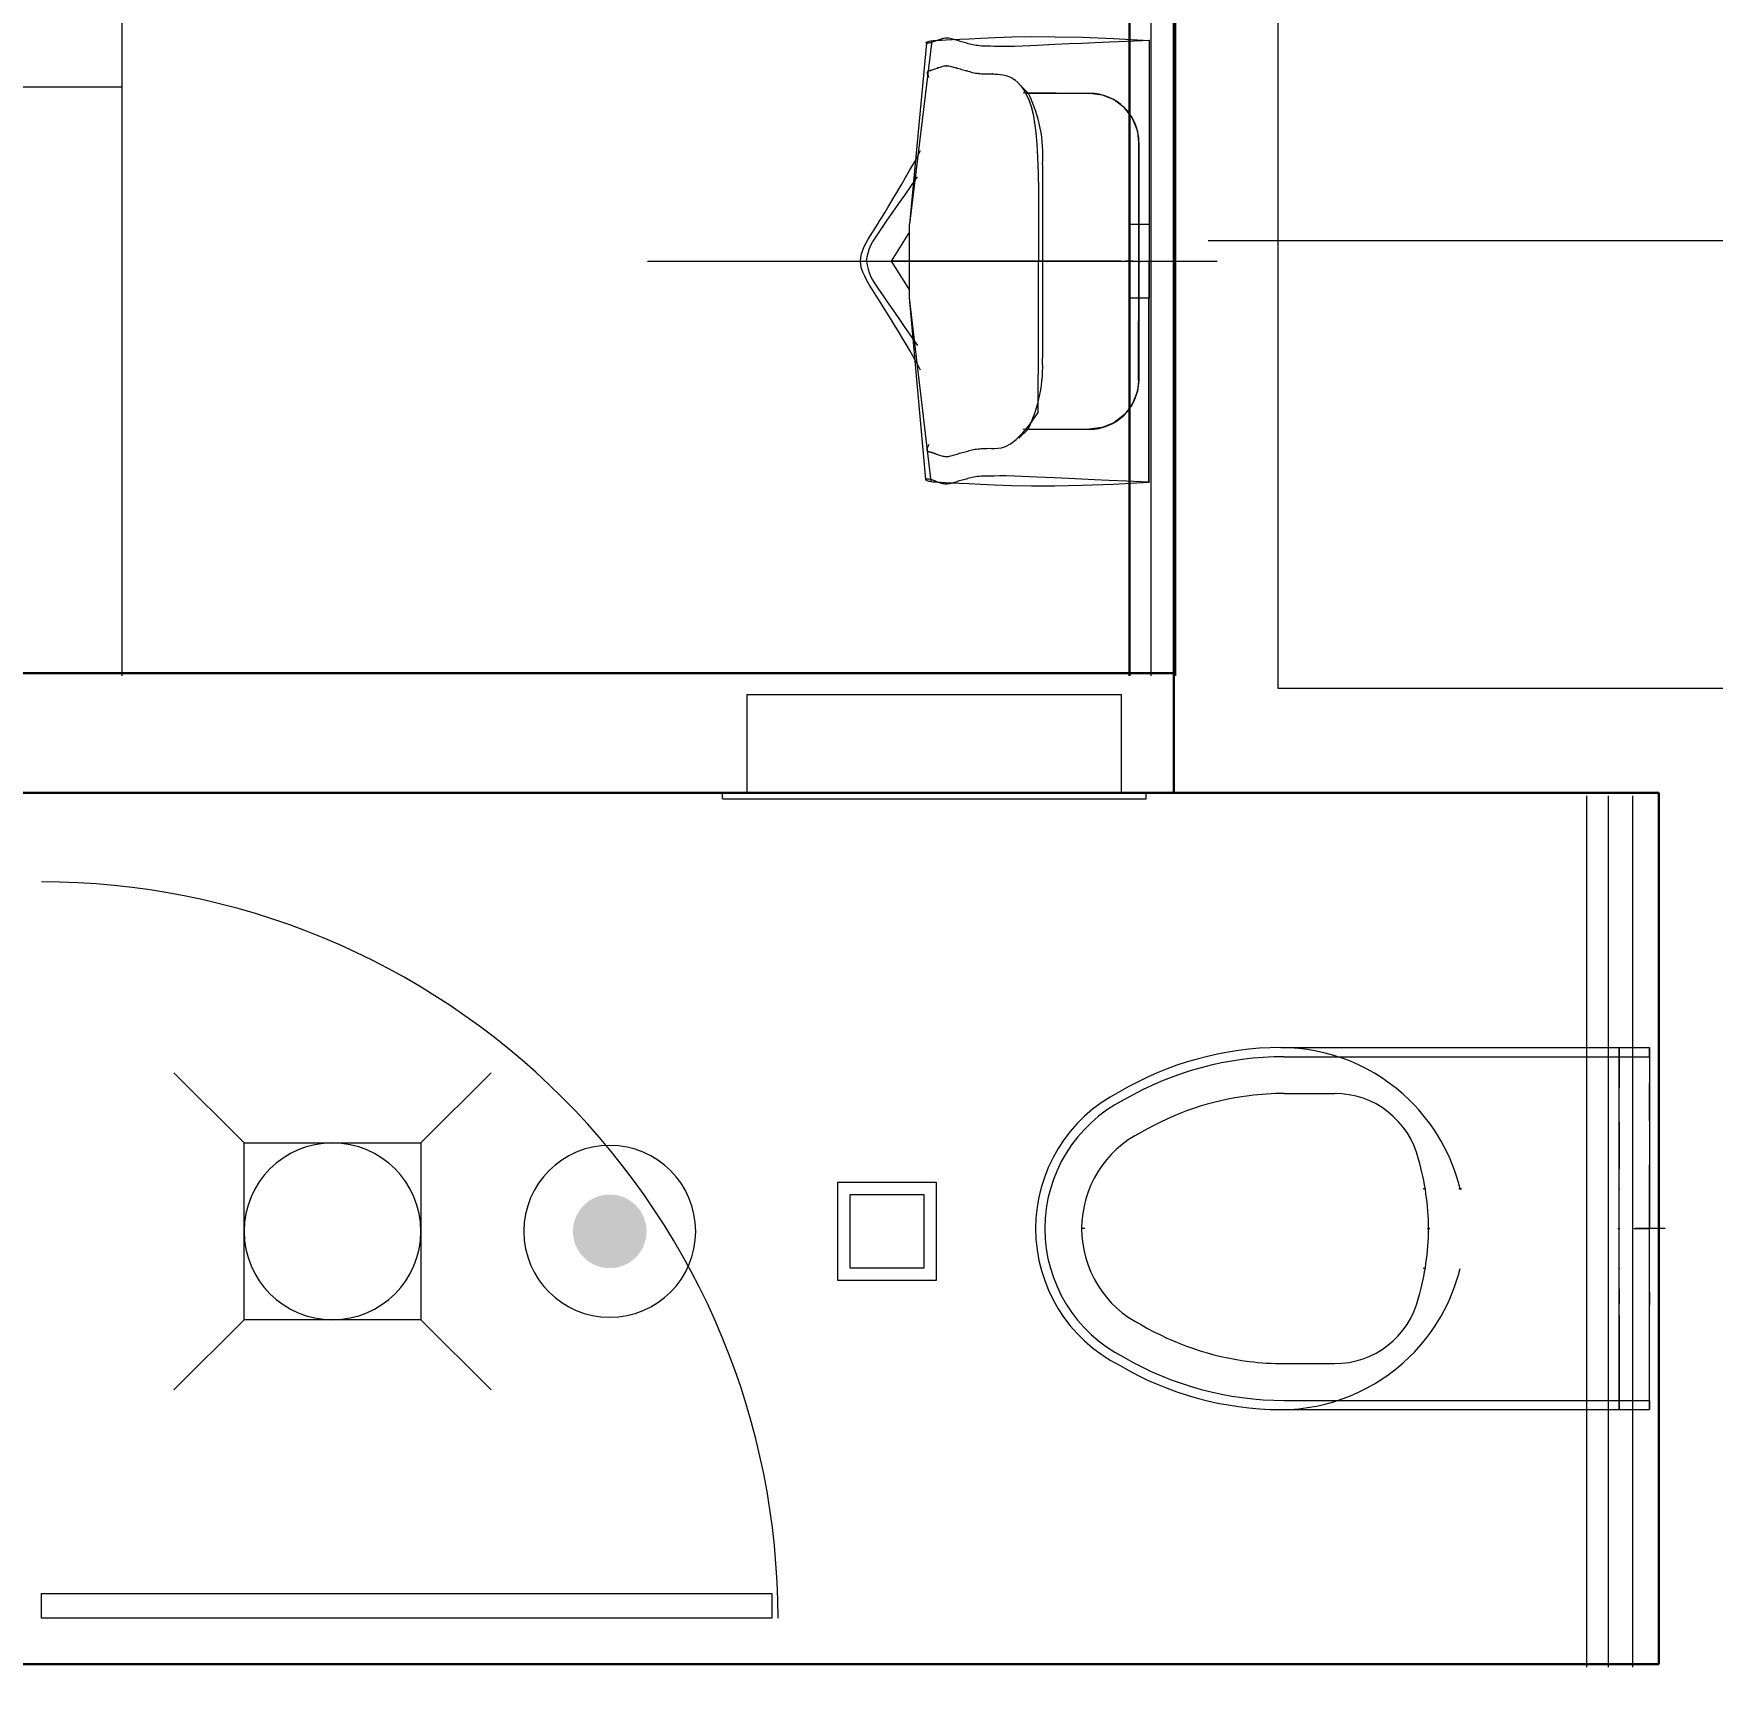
# Model space of a CAD drawing. Header units: inches. Extents: x -40190 to 0, y -3216 to 2257.
# Drawn here: x -21880.6 to -21812.3, y 792.6 to 859.5 of the extents above; entities that cross this region are included whole.
import ezdxf
from ezdxf import colors
from ezdxf.entities.mleader import LeaderData, LeaderLine
from ezdxf.enums import TextEntityAlignment as Align
from ezdxf.math import Vec2, Vec3

# ---------------------------------------------------------------- set-up
doc = ezdxf.new("R2010")
doc.units = ezdxf.units.IN
doc.header["$LTSCALE"] = 0.5
doc.header["$MEASUREMENT"] = 0
doc.linetypes.add('A613$0$DGN Style 2', pattern=[176.257189, 105.754313, -70.502876])
for name, color, linetype in [('A113$0$A-DOOR', 8, 'Continuous'), ('A113$0$A-FLOR-PFIX', 8, 'Continuous'), ('A113$0$A-FLOR-SPCL', 8, 'Continuous'), ('A113$0$A-WALL-FULL-INTR', 8, 'Continuous'), ('A113$0$Level 25', 8, 'Continuous'), ('A613$0$A-CLNG-AVDC', 8, 'Continuous'), ('A613$0$A-CLNG-LITE', 3, 'Continuous'), ('A613$0$A-CLNG-MECH-RTRN', 8, 'Continuous'), ('A613$0$A-CLNG-PATT', 8, 'Continuous'), ('A613$0$A-CLNG-SPNK', 8, 'Continuous'), ('E-Anno-Keyn', 72, 'Continuous'), ('E-Anno-Note', 6, 'Continuous'), ('M-HVAC-text', 6, 'Continuous'), ('XREF', 7, 'Continuous')]:
    doc.layers.add(name, color=color, linetype=linetype)
doc.styles.add('MAMEP ANNO', font='arial.ttf', dxfattribs={"height": 0.101562})
doc.styles.get("Standard").update_dxf_attribs({"font": 'simplex.shx'})

# ---------------------------------------------------------------- blocks, each defined once
blk = doc.blocks.new('MLD-KeyNote')
at = {"color": 0, "linetype": 'Continuous', "transparency": 16777216}
blk.add_lwpolyline([(-0.09375, -0.09375), (0.09375, -0.09375), (0.09375, 0.09375), (-0.09375, 0.09375)], close=True, dxfattribs=at)
at = {"color": 0, "linetype": 'ByBlock', "transparency": 16777216, "style": 'MAMEP ANNO'}
blk.add_attdef('ID', text='', height=0.10156, dxfattribs=at).set_placement((0, 0), align=Align.MIDDLE_CENTER)
blk = doc.blocks.new('A113$0$AFWALL_6')
at = {"layer": 'A113$0$A-FLOR-PFIX', "linetype": 'Continuous', "lineweight": 13}
for p, q in [((-15.021, 7.375), (-1.231, 7.375)), ((-14.877, 7), (0, 7)), ((-1.231, 3.524), (-1.231, 7.375)), ((-1.231, 7.375), (-1.231, 5.731)), ((-1.231, 7.375), (0, 7.375)), ((0, 7), (0, 7.375)), ((0, 7.375), (0, 5.916)), ((0, 7), (0, 0)), ((-14.876, 5.5), (-12.83, 5.5)), ((-1.231, 5.478), (-1.231, 5.731)), ((-1.231, 4.995), (-1.231, 5.478)), ((0, 5.636), (0, 5.916)), ((0, 5.103), (0, 5.636)), ((-1.231, 4.353), (-1.231, 4.995)), ((0, 4.396), (0, 5.103)), ((-1.231, 4.353), (-1.231, 3.065)), ((0, 4.396), (0, 3.107)), ((-1.231, 3.279), (-1.231, 3.524)), ((-1.231, 2.597), (-1.231, 3.279)), ((-1.231, 3.065), (-1.231, 2.838)), ((-1.231, 2.838), (-1.231, 2.631)), ((0, 3.107), (0, 2.916)), ((0, 2.916), (0, 2.742)), ((0, 2.742), (0, 2.592)), ((-1.231, 2.631), (-1.231, 2.453)), ((-1.231, 1.625), (-1.231, 2.597)), ((-1.231, 1.748), (-1.231, 2.453)), ((0, 1.847), (0, 2.592)), ((-9.135, 1.625), (-9.212, 1.625)), ((-7.762, 1.625), (-7.665, 1.625)), ((-7.655, 1.625), (-7.714, 1.625)), ((-7.665, 1.625), (-7.655, 1.625)), ((-1.231, 0.909), (-1.231, 1.748)), ((-1.231, 1.592), (-1.231, 1.625)), ((-1.231, 1.498), (-1.231, 1.592)), ((-1.231, 1.355), (-1.231, 1.498)), ((0, 0.961), (0, 1.847)), ((-1.231, 0.923), (-1.231, 1.355)), ((-1.231, 0.468), (-1.231, 0.923)), ((-1.231, 0), (-1.231, 0.909)), ((0, 0), (0, 0.961)), ((-23.122, 0), (-23.131, 0)), ((-23.052, 0), (-23.094, 0)), ((-22.994, 0), (-23.052, 0)), ((-9.048, 0), (-8.952, 0)), ((-8.942, 0), (-9, 0)), ((-8.952, 0), (-8.942, 0)), ((-1.291, 0), (-1.231, 0)), ((-1.231, 0), (-1.231, 0.468)), ((-1.231, -0.468), (-1.231, 0)), ((-1.231, -0.909), (-1.231, 0)), ((-0.641, 0), (0, 0)), ((0.643, 0), (-0.574, 0)), ((0, -0.961), (0, 0)), ((0, -7), (0, 0)), ((-23.094, 0), (-23.122, 0)), ((-1.231, -0.923), (-1.231, -0.468)), ((-1.231, -1.748), (-1.231, -0.909)), ((-1.231, -1.355), (-1.231, -0.923)), ((-1.231, -1.498), (-1.231, -1.355)), ((0, -1.847), (0, -0.961)), ((-9.135, -1.625), (-9.212, -1.625)), ((-1.231, -1.592), (-1.231, -1.498)), ((-1.231, -1.625), (-1.231, -1.592)), ((-1.231, -2.597), (-1.231, -1.625)), ((-1.231, -2.453), (-1.231, -1.748)), ((0, -2.592), (0, -1.847)), ((-1.231, -2.453), (-1.231, -2.631)), ((-1.231, -3.279), (-1.231, -2.597)), ((-1.231, -2.631), (-1.231, -2.838)), ((0, -2.592), (0, -2.742)), ((-1.231, -2.838), (-1.231, -3.065)), ((-1.231, -4.354), (-1.231, -3.065)), ((-1.231, -3.524), (-1.231, -3.279)), ((0, -2.742), (0, -2.916)), ((0, -2.916), (0, -3.107)), ((0, -4.397), (0, -3.107)), ((-1.231, -3.524), (-1.231, -7.375)), ((-1.231, -4.995), (-1.231, -4.354)), ((0, -5.103), (0, -4.397)), ((-1.231, -5.478), (-1.231, -4.995)), ((0, -5.636), (0, -5.103)), ((-14.876, -5.5), (-12.83, -5.5)), ((-1.231, -5.731), (-1.231, -5.478)), ((-1.231, -7.375), (-1.231, -5.731)), ((0, -5.916), (0, -5.636)), ((0, -7.375), (0, -5.916)), ((-15.021, -7.375), (-1.231, -7.375)), ((-14.877, -7), (0, -7)), ((-1.231, -7.375), (0, -7.375)), ((0, -7), (0, -7.375))]:
    blk.add_line(p, q, dxfattribs=at)
for centre, radius, start, end in [((-14.949, -5.731), 13.108, 90.31471, 120.42862), ((-14.877, -5.999), 13.001, 89.99989, 120.15939), ((-14.877, -5.999), 13.001, 90, 120.1595), ((-15.039, -0.163), 7.54, 45.5539, 89.85726), ((-18.752, 0.001), 6.25, 116.98019, 180), ((-14.877, -5.999), 11.501, 90, 97.14547), ((-12.81, 2.002), 3.5, 13.56577, 90.35592), ((-18.752, 0.001), 5.875, 116.88099, 180), ((-14.877, -5.999), 11.501, 97.14547, 120.38259), ((-15.039, -0.163), 7.54, 13.72584, 45.5539), ((-18.752, 0.001), 4.375, 116.34294, 180), ((-19.002, 0.001), 10.001, 0, 16.38537), ((-18.752, 0.001), 6.25, 180, 243.01981), ((-18.752, 0.001), 5.875, 180, 243.11901), ((-18.752, 0.001), 4.375, 180, 243.65706), ((-19.002, 0.001), 10.001, 343.61463, 0), ((-15.039, 0.166), 7.54, 314.4461, 346.27416), ((-12.81, -1.999), 3.5, 269.64408, 346.43423), ((-14.877, 6.002), 11.501, 239.6174, 262.85453), ((-14.877, 6.002), 13.001, 239.8405, 270), ((-14.877, 6.002), 13.001, 239.84061, 270.00011), ((-14.877, 6.002), 11.501, 262.85453, 270), ((-15.039, 0.166), 7.54, 270.14274, 314.4461), ((-14.949, 5.734), 13.108, 239.57138, 269.68529)]:
    blk.add_arc(centre, radius, start, end, dxfattribs=at)
for p in [(-1.231, 1.625), (-1.231, 0), (0, 0), (-1.231, -1.625)]:
    blk.add_point(p, dxfattribs=at)
blk = doc.blocks.new('A113$0$WASHBR_2')
at = {"layer": 'A113$0$A-FLOR-PFIX', "linetype": 'Continuous', "lineweight": 13}
for p, q in [((-8.845, 9.037), (-9.747, 1.558)), ((-9.062, 8.942), (-9.747, 1.558)), ((-9.079, 8.953), (-9.076, 8.963)), ((-9.073, 8.946), (-9.079, 8.953)), ((-9.076, 8.963), (-9.064, 8.974)), ((-9.062, 8.942), (-9.073, 8.946)), ((-9.064, 8.974), (-9.047, 8.983)), ((-9.044, 8.939), (-9.062, 8.942)), ((-9.047, 8.983), (-9.021, 8.995)), ((-9.021, 8.937), (-9.044, 8.939)), ((-9.021, 8.995), (-8.987, 9.007)), ((-8.994, 8.939), (-9.021, 8.937)), ((-8.962, 8.942), (-8.994, 8.939)), ((-8.987, 9.007), (-8.948, 9.018)), ((-8.929, 8.945), (-8.962, 8.942)), ((-8.948, 9.018), (-8.899, 9.028)), ((-8.894, 8.954), (-8.929, 8.945)), ((-8.899, 9.028), (-8.845, 9.037)), ((-8.859, 8.962), (-8.894, 8.954)), ((-8.822, 8.972), (-8.859, 8.962)), ((-8.845, 9.037), (-8.782, 9.043)), ((-8.786, 8.984), (-8.822, 8.972)), ((-8.748, 8.998), (-8.786, 8.984)), ((-8.782, 9.043), (-8.702, 9.049)), ((-8.709, 9.011), (-8.748, 8.998)), ((-8.671, 9.025), (-8.709, 9.011)), ((-8.702, 9.049), (-8.594, 9.055)), ((-8.63, 9.041), (-8.671, 9.025)), ((-8.591, 9.057), (-8.63, 9.041)), ((-8.594, 9.055), (-8.452, 9.063)), ((-8.548, 9.073), (-8.591, 9.057)), ((-8.508, 9.088), (-8.548, 9.073)), ((-8.465, 9.102), (-8.508, 9.088)), ((-8.421, 9.115), (-8.465, 9.102)), ((-8.452, 9.063), (-8.262, 9.071)), ((-8.377, 9.125), (-8.421, 9.115)), ((-8.334, 9.132), (-8.377, 9.125)), ((-8.288, 9.139), (-8.334, 9.132)), ((-8.241, 9.14), (-8.288, 9.139)), ((-8.262, 9.071), (-8.017, 9.082)), ((-8.194, 9.138), (-8.241, 9.14)), ((-8.148, 9.134), (-8.194, 9.138)), ((-8.1, 9.125), (-8.148, 9.134)), ((-8.051, 9.114), (-8.1, 9.125)), ((-8.003, 9.1), (-8.051, 9.114)), ((-8.017, 9.082), (-7.705, 9.098)), ((-7.952, 9.087), (-8.003, 9.1)), ((-7.901, 9.072), (-7.952, 9.087)), ((-7.849, 9.056), (-7.901, 9.072)), ((-7.797, 9.04), (-7.849, 9.056)), ((-7.746, 9.026), (-7.797, 9.04)), ((-7.691, 9.01), (-7.746, 9.026)), ((-7.705, 9.098), (-7.318, 9.118)), ((-7.638, 8.994), (-7.691, 9.01)), ((-7.582, 8.978), (-7.638, 8.994)), ((-7.527, 8.962), (-7.582, 8.978)), ((-7.471, 8.946), (-7.527, 8.962)), ((-7.414, 8.931), (-7.471, 8.946)), ((-7.357, 8.915), (-7.414, 8.931)), ((-7.298, 8.9), (-7.357, 8.915)), ((-7.318, 9.118), (-6.843, 9.144)), ((-7.238, 8.884), (-7.298, 8.9)), ((-6.843, 9.144), (-6.269, 9.169)), ((-6.269, 9.169), (-5.582, 9.19)), ((-5.582, 9.19), (-4.769, 9.201)), ((-4.769, 9.201), (-3.816, 9.198)), ((-3.248, 8.902), (-3.837, 8.876)), ((-3.816, 9.198), (-2.711, 9.176)), ((-2.724, 8.926), (-3.248, 8.902)), ((-2.201, 8.949), (-2.724, 8.926)), ((-2.711, 9.176), (-1.438, 9.126)), ((-1.612, 8.975), (-2.201, 8.949)), ((-0.895, 9.007), (-1.612, 8.975)), ((-1.438, 9.126), (0.014, 9.048)), ((0.014, 9.048), (-0.895, 9.007)), ((0.014, 9.048), (-0.006, -8.953)), ((0.014, 9.048), (0.008, 3.798)), ((-7.175, 8.871), (-7.238, 8.884)), ((-7.11, 8.858), (-7.175, 8.871)), ((-7.042, 8.844), (-7.11, 8.858)), ((-6.971, 8.836), (-7.042, 8.844)), ((-6.895, 8.826), (-6.971, 8.836)), ((-6.813, 8.818), (-6.895, 8.826)), ((-6.722, 8.813), (-6.813, 8.818)), ((-6.606, 8.81), (-6.722, 8.813)), ((-6.467, 8.808), (-6.606, 8.81)), ((-6.288, 8.806), (-6.467, 8.808)), ((-6.066, 8.805), (-6.288, 8.806)), ((-5.793, 8.804), (-6.066, 8.805)), ((-5.46, 8.805), (-5.793, 8.804)), ((-4.552, 8.844), (-5.46, 8.805)), ((-3.837, 8.876), (-4.552, 8.844)), ((-9.023, 7.76), (-9.01, 7.785)), ((-9.023, 7.723), (-9.023, 7.76)), ((-9.013, 7.675), (-9.023, 7.723)), ((-8.988, 7.607), (-9.013, 7.675)), ((-9.01, 7.785), (-8.99, 7.803)), ((-8.99, 7.803), (-8.962, 7.813)), ((-8.946, 7.524), (-8.988, 7.607)), ((-8.962, 7.813), (-8.93, 7.821)), ((-8.93, 7.821), (-8.896, 7.828)), ((-8.896, 7.828), (-8.86, 7.837)), ((-8.86, 7.837), (-8.824, 7.847)), ((-8.824, 7.847), (-8.787, 7.859)), ((-8.787, 7.859), (-8.75, 7.872)), ((-8.75, 7.872), (-8.711, 7.886)), ((-8.711, 7.886), (-8.672, 7.901)), ((-8.672, 7.901), (-8.631, 7.916)), ((-8.631, 7.916), (-8.592, 7.932)), ((-8.592, 7.932), (-8.55, 7.948)), ((-8.55, 7.948), (-8.508, 7.963)), ((-8.508, 7.963), (-8.466, 7.977)), ((-8.466, 7.977), (-8.423, 7.99)), ((-8.423, 7.99), (-8.379, 8)), ((-8.379, 8), (-8.334, 8.008)), ((-8.334, 8.008), (-8.289, 8.014)), ((-8.289, 8.014), (-8.243, 8.015)), ((-8.243, 8.015), (-8.196, 8.013)), ((-8.196, 8.013), (-8.149, 8.008)), ((-8.149, 8.008), (-8.101, 7.999)), ((-8.101, 7.999), (-8.052, 7.989)), ((-8.052, 7.989), (-8.003, 7.976)), ((-8.003, 7.976), (-7.953, 7.963)), ((-7.953, 7.963), (-7.902, 7.947)), ((-7.902, 7.947), (-7.851, 7.932)), ((-7.851, 7.932), (-7.798, 7.915)), ((-7.798, 7.915), (-7.747, 7.9)), ((-7.747, 7.9), (-7.692, 7.885)), ((-7.692, 7.885), (-7.638, 7.869)), ((-7.638, 7.869), (-7.585, 7.852)), ((-7.585, 7.852), (-7.529, 7.837)), ((-7.529, 7.837), (-7.472, 7.821)), ((-7.472, 7.821), (-7.416, 7.807)), ((-7.416, 7.807), (-7.358, 7.791)), ((-7.358, 7.791), (-7.3, 7.776)), ((-7.3, 7.776), (-7.241, 7.76)), ((-7.241, 7.76), (-7.182, 7.745)), ((-7.182, 7.745), (-7.122, 7.733)), ((-7.122, 7.733), (-7.061, 7.72)), ((-7.061, 7.72), (-7, 7.709)), ((-7, 7.709), (-6.938, 7.701)), ((-6.938, 7.701), (-6.876, 7.694)), ((-6.876, 7.694), (-6.813, 7.689)), ((-6.813, 7.689), (-6.748, 7.686)), ((-6.748, 7.686), (-6.68, 7.682)), ((-6.68, 7.682), (-6.607, 7.681)), ((-6.607, 7.681), (-6.531, 7.68)), ((-6.531, 7.68), (-6.447, 7.68)), ((-6.447, 7.68), (-6.358, 7.68)), ((-6.358, 7.68), (-6.262, 7.678)), ((-6.262, 7.678), (-6.16, 7.676)), ((-6.16, 7.676), (-6.052, 7.666)), ((-6.052, 7.666), (-5.939, 7.649)), ((-5.939, 7.649), (-5.823, 7.619)), ((-5.823, 7.619), (-5.704, 7.577)), ((-5.704, 7.577), (-5.584, 7.517)), ((-5.584, 7.517), (-5.462, 7.436)), ((-5.462, 7.436), (-5.341, 7.332)), ((-5.341, 7.332), (-5.221, 7.203)), ((-5.282, 7.268), (-4.906, 6.892)), ((-5.221, 7.203), (-5.107, 7.044)), ((-2.419, 6.89), (-5.116, 6.91)), ((-5.107, 7.044), (-4.997, 6.854)), ((-4.997, 6.854), (-4.895, 6.625)), ((-4.987, 6.893), (-2.422, 6.89)), ((-1.891, 6.821), (-2.419, 6.89)), ((-4.895, 6.625), (-4.803, 6.357)), ((-4.803, 6.357), (-4.721, 6.048)), ((-1.416, 6.628), (-1.891, 6.821)), ((-0.996, 6.308), (-1.416, 6.628)), ((-0.997, 6.308), (-0.996, 6.308)), ((-0.683, 5.905), (-0.996, 6.308)), ((-4.721, 6.048), (-4.654, 5.691)), ((-4.654, 5.691), (-4.6, 5.284)), ((-0.457, 5.341), (-0.683, 5.905)), ((-4.6, 5.284), (-4.561, 4.817)), ((-4.561, 4.817), (-4.532, 4.274)), ((-0.405, 4.888), (-0.457, 5.341)), ((-0.409, 4.888), (-0.414, 0.049)), ((-0.41, 0.048), (-0.405, 4.888)), ((-9.593, 4.024), (-9.441, 4.296)), ((-9.441, 4.296), (-9.298, 4.557)), ((-4.532, 4.274), (-4.515, 3.648)), ((-10.07, 3.188), (-9.911, 3.464)), ((-9.911, 3.464), (-9.75, 3.744)), ((-9.75, 3.744), (-9.593, 4.024)), ((-9.673, 3.133), (-9.419, 3.495)), ((-4.515, 3.648), (-4.502, 2.924)), ((-4.33, 3.989), (-4.339, -3.883)), ((0.008, 3.745), (0.007, 3.698)), ((0.007, 3.698), (0.007, 3.608)), ((0.007, 3.608), (0.007, 3.535)), ((0.007, 3.535), (0.007, 3.424)), ((0.007, 3.424), (0.007, 3.295)), ((0.008, 3.798), (0.008, 3.785)), ((0.008, 3.785), (0.008, 3.745)), ((-10.371, 2.677), (-10.224, 2.924)), ((-10.224, 2.924), (-10.07, 3.188)), ((-10.186, 2.398), (-9.932, 2.763)), ((-9.932, 2.763), (-9.673, 3.133)), ((-4.502, 2.924), (-4.499, 2.092)), ((0.007, 3.16), (0.006, 2.981)), ((0.006, 2.981), (0.007, 2.784)), ((0.007, 3.295), (0.007, 3.16)), ((0.007, 2.784), (0.007, 2.566)), ((-10.748, 2.05), (-10.631, 2.241)), ((-10.631, 2.241), (-10.506, 2.449)), ((-10.506, 2.449), (-10.371, 2.677)), ((-10.43, 2.049), (-10.186, 2.398)), ((-4.499, 2.092), (-4.498, 1.138)), ((0.007, 2.566), (0.006, 2.287)), ((0.006, 2.287), (0.006, 2.098)), ((0.006, 2.098), (0.006, 1.792)), ((-11.247, 1.249), (-11.154, 1.398)), ((-11.154, 1.398), (-11.058, 1.55)), ((-11.058, 1.55), (-10.959, 1.707)), ((-11.015, 1.2), (-10.851, 1.439)), ((-10.959, 1.707), (-10.856, 1.874)), ((-10.856, 1.874), (-10.748, 2.05)), ((-10.851, 1.439), (-10.655, 1.725)), ((-10.655, 1.725), (-10.43, 2.049)), ((-9.749, -1.442), (-9.747, 1.558)), ((0.005, 1.547), (-0.745, 1.55)), ((0.005, 1.547), (0.003, -1.452)), ((0.006, 1.792), (0.005, 1.549)), ((0.005, 1.549), (0.005, 1.547)), ((-11.591, 0.655), (-11.516, 0.804)), ((-11.516, 0.804), (-11.43, 0.952)), ((-11.43, 0.952), (-11.341, 1.1)), ((-11.341, 1.1), (-11.247, 1.249)), ((-11.335, 0.674), (-11.253, 0.826)), ((-11.253, 0.826), (-11.148, 0.999)), ((-11.148, 0.999), (-11.015, 1.2)), ((-9.747, 1.248), (-10.499, 0.06)), ((-4.498, 1.138), (-4.498, 0.054)), ((-11.748, 0.06), (-11.736, 0.21)), ((-11.748, 0.06), (-11.499, 0.061)), ((-11.738, -0.088), (-11.748, 0.06)), ((-11.736, 0.21), (-11.704, 0.357)), ((-11.704, 0.357), (-11.655, 0.506)), ((-11.655, 0.506), (-11.591, 0.655)), ((-11.499, 0.061), (-11.474, 0.233)), ((-11.499, 0.061), (-11.474, -0.114)), ((-11.499, 0.061), (-11.065, 0.06)), ((-11.474, 0.233), (-11.441, 0.387)), ((-11.441, 0.387), (-11.396, 0.53)), ((-11.396, 0.53), (-11.335, 0.674)), ((-11.065, 0.06), (-10.47, 0.059)), ((-10.301, 0.06), (-10.499, 0.06)), ((-10.499, 0.06), (-9.749, -1.131)), ((-10.47, 0.059), (-9.749, 0.059)), ((-10.223, 0.058), (-10.301, 0.06)), ((-10.142, 0.059), (-10.223, 0.058)), ((-10.058, 0.058), (-10.142, 0.059)), ((-9.971, 0.059), (-10.058, 0.058)), ((-9.88, 0.058), (-9.971, 0.059)), ((-9.784, 0.058), (-9.88, 0.058)), ((-9.685, 0.059), (-9.784, 0.058)), ((-9.582, 0.058), (-9.685, 0.059)), ((-9.472, 0.058), (-9.582, 0.058)), ((-9.355, 0.058), (-9.472, 0.058)), ((-9.221, 0.058), (-9.355, 0.058)), ((-9.071, 0.058), (-9.221, 0.058)), ((-8.901, 0.057), (-9.071, 0.058)), ((-8.702, 0.058), (-8.901, 0.057)), ((-8.473, 0.057), (-8.702, 0.058)), ((-8.21, 0.057), (-8.473, 0.057)), ((-7.907, 0.057), (-8.21, 0.057)), ((-7.574, 0.057), (-7.907, 0.057)), ((-7.212, 0.056), (-7.574, 0.057)), ((-6.826, 0.056), (-7.212, 0.056)), ((-6.428, 0.055), (-6.826, 0.056)), ((-6.017, 0.054), (-6.428, 0.055)), ((-5.605, 0.054), (-6.017, 0.054)), ((-5.193, 0.054), (-5.605, 0.054)), ((-4.788, 0.054), (-5.193, 0.054)), ((-4.396, 0.053), (-4.788, 0.054)), ((-4.5, -3.03), (-4.498, 0.054)), ((-4.016, 0.052), (-4.396, 0.053)), ((-4.336, 0.053), (-3.348, 0.051)), ((-3.654, 0.052), (-4.016, 0.052)), ((-3.312, 0.052), (-3.654, 0.052)), ((-3.348, 0.051), (-2.585, 0.05)), ((-2.995, 0.051), (-3.312, 0.052)), ((-2.704, 0.051), (-2.995, 0.051)), ((-2.445, 0.051), (-2.704, 0.051)), ((-2.585, 0.05), (-2.015, 0.051)), ((-2.217, 0.05), (-2.445, 0.051)), ((-2.018, 0.05), (-2.217, 0.05)), ((-1.845, 0.051), (-2.018, 0.05)), ((-2.015, 0.051), (-1.605, 0.05)), ((-1.696, 0.05), (-1.845, 0.051)), ((-1.564, 0.05), (-1.696, 0.05)), ((-1.605, 0.05), (-1.321, 0.05)), ((-1.445, 0.05), (-1.564, 0.05)), ((-1.339, 0.05), (-1.445, 0.05)), ((-1.238, 0.05), (-1.339, 0.05)), ((-1.321, 0.05), (-1.138, 0.05)), ((-1.141, 0.049), (-1.238, 0.05)), ((-1.045, 0.048), (-1.141, 0.049)), ((-1.138, 0.05), (-1.018, 0.049)), ((-0.95, 0.05), (-1.045, 0.048)), ((-1.018, 0.049), (-0.934, 0.05)), ((-0.852, 0.049), (-0.95, 0.05)), ((-0.934, 0.05), (-0.857, 0.049)), ((-0.857, 0.049), (-0.782, 0.049)), ((-0.752, 0.049), (-0.852, 0.049)), ((-0.782, 0.049), (-0.71, 0.049)), ((-0.645, 0.049), (-0.752, 0.049)), ((-0.71, 0.049), (-0.641, 0.049)), ((-0.534, 0.048), (-0.645, 0.049)), ((-0.641, 0.049), (-0.577, 0.048)), ((-0.577, 0.048), (-0.516, 0.05)), ((-0.414, 0.049), (-0.534, 0.048)), ((-0.516, 0.05), (-0.46, 0.049)), ((-0.46, 0.049), (-0.41, 0.048)), ((-0.419, -4.791), (-0.414, 0.049)), ((-0.41, 0.048), (-0.415, -4.79)), ((-0.362, 0.048), (-0.414, 0.049)), ((-0.41, 0.048), (-0.391, 0.049)), ((-0.391, 0.049), (-0.374, 0.048)), ((-0.374, 0.048), (-0.347, 0.048)), ((-0.344, 0.049), (-0.362, 0.048)), ((-0.347, 0.048), (-0.341, 0.048)), ((-0.341, 0.048), (-0.344, 0.049)), ((-11.704, -0.24), (-11.738, -0.088)), ((-11.649, -0.397), (-11.704, -0.24)), ((-11.576, -0.56), (-11.649, -0.397)), ((-11.487, -0.732), (-11.576, -0.56)), ((-11.474, -0.114), (-11.441, -0.267)), ((-11.441, -0.267), (-11.396, -0.412)), ((-11.396, -0.412), (-11.335, -0.555)), ((-11.335, -0.555), (-11.255, -0.706)), ((-11.379, -0.916), (-11.487, -0.732)), ((-11.259, -1.114), (-11.379, -0.916)), ((-11.125, -1.328), (-11.259, -1.114)), ((-11.255, -0.706), (-11.149, -0.879)), ((-11.149, -0.879), (-11.018, -1.081)), ((-10.978, -1.56), (-11.125, -1.328)), ((-11.018, -1.081), (-10.854, -1.32)), ((-10.854, -1.32), (-10.659, -1.606)), ((-10.825, -1.806), (-10.978, -1.56)), ((-10.663, -2.062), (-10.825, -1.806)), ((-10.659, -1.606), (-10.435, -1.931)), ((-10.435, -1.931), (-10.192, -2.281)), ((-9.091, -8.832), (-9.749, -1.442)), ((-8.863, -8.922), (-9.749, -1.442)), ((0.003, -1.452), (-0.748, -1.451)), ((0.001, -1.696), (0.002, -1.452)), ((0.002, -2.002), (0.001, -1.696)), ((0.001, -2.19), (0.002, -2.002)), ((0.002, -1.452), (0.003, -1.452)), ((-10.5, -2.325), (-10.663, -2.062)), ((-10.338, -2.589), (-10.5, -2.325)), ((-10.177, -2.85), (-10.338, -2.589)), ((-10.192, -2.281), (-9.937, -2.646)), ((-9.937, -2.646), (-9.68, -3.016)), ((0, -2.885), (0.001, -2.688)), ((0.001, -2.469), (0.001, -2.19)), ((0.001, -2.688), (0.001, -2.469)), ((-10.023, -3.107), (-10.177, -2.85)), ((-9.877, -3.351), (-10.023, -3.107)), ((-9.742, -3.582), (-9.877, -3.351)), ((-9.68, -3.016), (-9.426, -3.378)), ((-4.505, -6.114), (-4.5, -3.03)), ((0.001, -3.062), (0, -2.885)), ((0, -3.198), (0.001, -3.062)), ((0, -3.327), (0, -3.198)), ((0, -3.439), (0, -3.327)), ((-9.619, -3.8), (-9.742, -3.582)), ((-9.505, -4.004), (-9.619, -3.8)), ((-9.4, -4.199), (-9.505, -4.004)), ((-0.006, -8.953), (0, -3.702)), ((0, -3.511), (0, -3.439)), ((0, -3.602), (0, -3.511)), ((0, -3.649), (0, -3.602)), ((0.001, -3.688), (0, -3.649)), ((0, -3.702), (0.001, -3.688)), ((-9.301, -4.381), (-9.4, -4.199)), ((-0.469, -5.243), (-0.695, -5.807)), ((-0.415, -4.79), (-0.469, -5.243)), ((-4.847, -6.595), (-4.505, -6.114)), ((-0.695, -5.807), (-1.008, -6.21)), ((-5.297, -7.161), (-4.921, -6.786)), ((-5.149, -6.956), (-4.847, -6.595)), ((-2.433, -6.787), (-5.129, -6.804)), ((-5.001, -6.785), (-2.437, -6.789)), ((-1.904, -6.721), (-2.433, -6.787)), ((-1.429, -6.527), (-1.904, -6.721)), ((-1.008, -6.21), (-1.429, -6.527)), ((-1.011, -6.21), (-1.008, -6.21)), ((-9.003, -7.492), (-9.029, -7.56)), ((-8.962, -7.409), (-9.003, -7.492)), ((-6.011, -7.548), (-5.839, -7.494)), ((-5.839, -7.494), (-5.64, -7.389)), ((-5.64, -7.389), (-5.412, -7.216)), ((-5.412, -7.216), (-5.149, -6.956)), ((-9.029, -7.56), (-9.04, -7.608)), ((-9.04, -7.608), (-9.039, -7.646)), ((-9.039, -7.646), (-9.028, -7.67)), ((-9.028, -7.67), (-9.006, -7.687)), ((-9.006, -7.687), (-8.979, -7.698)), ((-8.979, -7.698), (-8.946, -7.707)), ((-8.946, -7.707), (-8.911, -7.712)), ((-8.911, -7.712), (-8.876, -7.721)), ((-8.876, -7.721), (-8.84, -7.732)), ((-8.84, -7.732), (-8.804, -7.746)), ((-8.804, -7.746), (-8.765, -7.756)), ((-8.765, -7.756), (-8.726, -7.773)), ((-8.726, -7.773), (-8.688, -7.786)), ((-8.688, -7.786), (-8.648, -7.802)), ((-8.648, -7.802), (-8.608, -7.817)), ((-8.608, -7.817), (-8.566, -7.833)), ((-8.566, -7.833), (-8.525, -7.849)), ((-8.525, -7.849), (-8.482, -7.862)), ((-8.482, -7.862), (-8.439, -7.875)), ((-8.439, -7.875), (-8.395, -7.886)), ((-8.395, -7.886), (-8.351, -7.894)), ((-8.351, -7.894), (-8.306, -7.901)), ((-8.306, -7.901), (-8.259, -7.902)), ((-8.259, -7.902), (-8.213, -7.901)), ((-8.213, -7.901), (-8.166, -7.895)), ((-8.166, -7.895), (-8.117, -7.886)), ((-8.117, -7.886), (-8.07, -7.875)), ((-8.07, -7.875), (-8.02, -7.864)), ((-8.02, -7.864), (-7.97, -7.849)), ((-7.97, -7.849), (-7.918, -7.835)), ((-7.918, -7.835), (-7.868, -7.819)), ((-7.868, -7.819), (-7.815, -7.803)), ((-7.815, -7.803), (-7.763, -7.787)), ((-7.763, -7.787), (-7.709, -7.772)), ((-7.709, -7.772), (-7.655, -7.757)), ((-7.655, -7.757), (-7.601, -7.741)), ((-7.601, -7.741), (-7.545, -7.726)), ((-7.545, -7.726), (-7.489, -7.709)), ((-7.489, -7.709), (-7.433, -7.694)), ((-7.433, -7.694), (-7.374, -7.679)), ((-7.374, -7.679), (-7.316, -7.664)), ((-7.316, -7.664), (-7.257, -7.649)), ((-7.257, -7.649), (-7.198, -7.635)), ((-7.198, -7.635), (-7.137, -7.622)), ((-7.137, -7.622), (-7.077, -7.609)), ((-7.077, -7.609), (-7.017, -7.599)), ((-7.017, -7.599), (-6.954, -7.591)), ((-6.954, -7.591), (-6.893, -7.584)), ((-6.893, -7.584), (-6.828, -7.579)), ((-6.828, -7.579), (-6.759, -7.574)), ((-6.759, -7.574), (-6.685, -7.573)), ((-6.685, -7.573), (-6.603, -7.571)), ((-6.603, -7.571), (-6.511, -7.569)), ((-6.511, -7.569), (-6.409, -7.57)), ((-6.409, -7.57), (-6.293, -7.571)), ((-6.293, -7.571), (-6.16, -7.567)), ((-6.16, -7.567), (-6.011, -7.548)), ((-9.091, -8.832), (-9.095, -8.838)), ((-9.095, -8.838), (-9.094, -8.847)), ((-9.094, -8.847), (-9.083, -8.858)), ((-9.079, -8.829), (-9.091, -8.832)), ((-9.083, -8.858), (-9.065, -8.868)), ((-9.061, -8.824), (-9.079, -8.829)), ((-9.065, -8.868), (-9.039, -8.88)), ((-9.038, -8.823), (-9.061, -8.824)), ((-9.039, -8.88), (-9.007, -8.892)), ((-9.012, -8.823), (-9.038, -8.823)), ((-8.981, -8.827), (-9.012, -8.823)), ((-8.949, -8.831), (-8.981, -8.827)), ((-8.913, -8.839), (-8.949, -8.831)), ((-8.877, -8.847), (-8.913, -8.839)), ((-8.841, -8.857), (-8.877, -8.847)), ((-8.805, -8.871), (-8.841, -8.857)), ((-8.767, -8.883), (-8.805, -8.871)), ((-8.728, -8.898), (-8.767, -8.883)), ((-7.656, -8.881), (-7.71, -8.897)), ((-7.601, -8.866), (-7.656, -8.881)), ((-7.546, -8.851), (-7.601, -8.866)), ((-7.489, -8.834), (-7.546, -8.851)), ((-7.434, -8.819), (-7.489, -8.834)), ((-7.374, -8.804), (-7.434, -8.819)), ((-7.316, -8.788), (-7.374, -8.804)), ((-7.256, -8.774), (-7.316, -8.788)), ((-7.194, -8.76), (-7.256, -8.774)), ((-7.128, -8.746), (-7.194, -8.76)), ((-7.06, -8.734), (-7.128, -8.746)), ((-6.989, -8.723), (-7.06, -8.734)), ((-6.913, -8.716), (-6.989, -8.723)), ((-6.832, -8.709), (-6.913, -8.716)), ((-6.739, -8.704), (-6.832, -8.709)), ((-6.624, -8.699), (-6.739, -8.704)), ((-6.485, -8.697), (-6.624, -8.699)), ((-6.306, -8.697), (-6.485, -8.697)), ((-6.084, -8.696), (-6.306, -8.697)), ((-5.812, -8.695), (-6.084, -8.696)), ((-5.478, -8.697), (-5.812, -8.695)), ((-4.571, -8.738), (-5.478, -8.697)), ((-3.853, -8.772), (-4.571, -8.738)), ((-3.266, -8.799), (-3.853, -8.772)), ((-2.743, -8.824), (-3.266, -8.799)), ((-2.22, -8.849), (-2.743, -8.824)), ((-1.631, -8.876), (-2.22, -8.849)), ((-0.914, -8.91), (-1.631, -8.876)), ((-9.007, -8.892), (-8.966, -8.902)), ((-8.966, -8.902), (-8.919, -8.912)), ((-8.919, -8.912), (-8.863, -8.922)), ((-8.863, -8.922), (-8.801, -8.928)), ((-8.801, -8.928), (-8.721, -8.936)), ((-8.69, -8.912), (-8.728, -8.898)), ((-8.721, -8.936), (-8.614, -8.941)), ((-8.649, -8.928), (-8.69, -8.912)), ((-8.61, -8.943), (-8.649, -8.928)), ((-8.614, -8.941), (-8.471, -8.947)), ((-8.568, -8.959), (-8.61, -8.943)), ((-8.527, -8.973), (-8.568, -8.959)), ((-8.482, -8.988), (-8.527, -8.973)), ((-8.441, -9), (-8.482, -8.988)), ((-8.471, -8.947), (-8.282, -8.957)), ((-8.396, -9.011), (-8.441, -9)), ((-8.351, -9.02), (-8.396, -9.011)), ((-8.307, -9.025), (-8.351, -9.02)), ((-8.26, -9.027), (-8.307, -9.025)), ((-8.282, -8.957), (-8.035, -8.969)), ((-8.214, -9.025), (-8.26, -9.027)), ((-8.167, -9.02), (-8.214, -9.025)), ((-8.119, -9.011), (-8.167, -9.02)), ((-8.069, -9.001), (-8.119, -9.011)), ((-8.021, -8.988), (-8.069, -9.001)), ((-8.035, -8.969), (-7.724, -8.986)), ((-7.969, -8.973), (-8.021, -8.988)), ((-7.92, -8.959), (-7.969, -8.973)), ((-7.869, -8.943), (-7.92, -8.959)), ((-7.816, -8.929), (-7.869, -8.943)), ((-7.765, -8.912), (-7.816, -8.929)), ((-7.71, -8.897), (-7.765, -8.912)), ((-7.724, -8.986), (-7.336, -9.006)), ((-7.336, -9.006), (-6.861, -9.032)), ((-6.861, -9.032), (-6.288, -9.059)), ((-6.288, -9.059), (-5.601, -9.083)), ((-5.601, -9.083), (-4.789, -9.095)), ((-4.789, -9.095), (-3.836, -9.093)), ((-3.836, -9.093), (-2.73, -9.072)), ((-2.73, -9.072), (-1.457, -9.027)), ((-1.457, -9.027), (-0.006, -8.953)), ((-0.006, -8.953), (-0.914, -8.91))]:
    blk.add_line(p, q, dxfattribs=at)
for centre, radius, start, end in [((-10.14, 4.344), 5.822, 356.48125, 25.94629), ((-2.408, 4.889), 2, 45.13147, 90.32272), ((-2.408, 4.889), 2, 359.94022, 45.13147), ((-10.149, -4.23), 5.822, 333.93414, 3.39919), ((-2.418, -4.791), 2, 314.74897, 359.94022), ((-2.418, -4.791), 2, 269.55772, 314.74897)]:
    blk.add_arc(centre, radius, start, end, dxfattribs=at)
for p in [(0.014, 9.048), (-8.988, 7.607), (-8.896, 7.828), (-8.592, 7.932), (-8.243, 8.015), (-7.851, 7.932), (-7.416, 7.807), (-6.938, 7.701), (-6.358, 7.68), (-5.462, 7.436), (-4.654, 5.691), (-10.851, 1.439), (-0.006, -8.953)]:
    blk.add_point(p, dxfattribs=at)
blk = doc.blocks.new('*U575')
at = {"layer": 'A113$0$A-FLOR-SPCL', "linetype": 'Continuous', "lineweight": 13}
for p, q in [((-7.628, -0.5), (-7.625, 3.5)), ((-7.625, 3.5), (7.627, 3.5)), ((7.628, -0.501), (7.627, 3.5)), ((-8.627, -0.501), (8.628, -0.501)), ((-8.627, -0.749), (-8.627, -0.501)), ((8.628, -0.749), (8.628, -0.501)), ((-8.627, -0.749), (8.628, -0.749))]:
    blk.add_line(p, q, dxfattribs=at)
blk = doc.blocks.new('A113')
at = {"layer": 'A113$0$A-DOOR', "lineweight": 0}
blk.add_arc((-21880.38, 794.9762, 1992.7541), 30.0003, 360, 90.000004, dxfattribs=at)
at = {"layer": 'A113$0$A-DOOR', "lineweight": 13}
blk.add_3dface([(-21880.38, 795.9783, 1992.7541), (-21850.632, 795.9783, 1992.7541), (-21850.632, 794.9764, 1992.7541), (-21880.38, 794.9764, 1992.7541)], dxfattribs=at)
at = {"layer": 'A113$0$A-FLOR-PFIX', "lineweight": 0}
for p, q in [((-21832.8647, 851.1014, 1992.7541), (-21786.7736, 851.1015, 1992.7541)), ((-21855.6949, 850.2545, 1992.7541), (-21832.4906, 850.2545, 1992.7541))]:
    blk.add_line(p, q, dxfattribs=at)
at = {"layer": 'A113$0$A-WALL-FULL-INTR', "lineweight": 0}
for p, q in [((-21830.0072, 832.85, 1992.7541), (-21830.0072, 909.7248, 1992.7541)), ((-21810.2654, 832.85, 1992.7541), (-21830.0072, 832.85, 1992.7541))]:
    blk.add_line(p, q, dxfattribs=at)
at = {"layer": 'A113$0$A-WALL-FULL-INTR', "lineweight": 30}
for p, q in [((-21834.2567, 828.6, 1992.7541), (-21834.2567, 867.0392, 1992.7541)), ((-21834.2567, 833.4753, 1992.7541), (-21886.3876, 833.4753, 1992.7541)), ((-21814.5126, 828.6, 1992.7541), (-21881.5099, 828.6, 1992.7541)), ((-21814.5126, 793.1002, 1992.7541), (-21814.5126, 828.6, 1992.7541)), ((-21814.5126, 793.1002, 1992.7541), (-21881.5099, 793.1002, 1992.7541))]:
    blk.add_line(p, q, dxfattribs=at)
at = {"layer": 'A113$0$Level 25', "lineweight": 0}
blk.add_arc((-21880.38, 794.9762, 1992.7541), 30.0003, 360, 90.000004, dxfattribs=at)
at = {"layer": 'A113$0$Level 25', "lineweight": 13}
blk.add_3dface([(-21880.38, 795.9783, 1992.7541), (-21850.632, 795.9783, 1992.7541), (-21850.632, 794.9764, 1992.7541), (-21880.38, 794.9764, 1992.7541)], dxfattribs=at)
at = {"layer": 'A113$0$A-FLOR-PFIX', "lineweight": 13}
for name, p in [('A113$0$WASHBR_2', (-21835.2733, 850.2034, 1992.7541)), ('A113$0$AFWALL_6', (-21814.8871, 810.85, 1992.7541))]:
    blk.add_blockref(name, p, dxfattribs=at)
at = {"layer": 'A113$0$A-FLOR-SPCL', "lineweight": 13}
blk.add_blockref('*U575', (-21844.0123, 829.1005, 1992.7541), dxfattribs=at)
blk = doc.blocks.new('*U970')
at = {"layer": 'A613$0$A-CLNG-LITE', "linetype": 'Continuous', "lineweight": 0, "extrusion": (0, 0, -1)}
h = blk.add_hatch(color=256, dxfattribs=at)
edge = h.paths.add_edge_path()
edge.add_arc((0.001, 0), 1.5, 0, 360)
blk.add_circle((0.001, 0), 3.5, dxfattribs=at)
blk = doc.blocks.new('*U971')
at = {"layer": 'A613$0$A-CLNG-LITE', "linetype": 'Continuous', "lineweight": 0}
for p, q in [((-3.6, 3.599), (-6.458, 6.458)), ((3.6, 3.599), (6.458, 6.458)), ((-3.6, -3.601), (-6.458, -6.459)), ((3.6, -3.601), (6.458, -6.459))]:
    blk.add_line(p, q, dxfattribs=at)
at = {"layer": 'A613$0$A-CLNG-LITE', "linetype": 'Continuous', "lineweight": 0, "extrusion": (0, 0, -1)}
blk.add_circle((0, -0.001), 3.6, dxfattribs=at)
at = {"layer": 'A613$0$A-CLNG-LITE', "linetype": 'Continuous', "lineweight": 0}
blk.add_3dface([(-3.6, 3.599), (3.6, 3.599), (3.6, -3.601), (-3.6, -3.601)], dxfattribs=at)
blk = doc.blocks.new('*U972')
at = {"layer": 'A613$0$A-CLNG-AVDC', "linetype": 'Continuous', "lineweight": 0}
for p, q in [((-3.6, 3.599), (-6.458, 6.458)), ((3.6, 3.599), (6.458, 6.458)), ((-3.6, -3.601), (-6.458, -6.459)), ((3.6, -3.601), (6.458, -6.459))]:
    blk.add_line(p, q, dxfattribs=at)
at = {"layer": 'A613$0$A-CLNG-AVDC', "linetype": 'Continuous', "lineweight": 0, "extrusion": (0, 0, -1)}
blk.add_circle((0, -0.001), 3.6, dxfattribs=at)
at = {"layer": 'A613$0$A-CLNG-AVDC', "linetype": 'Continuous', "lineweight": 0}
blk.add_3dface([(-3.6, 3.599), (3.6, 3.599), (3.6, -3.601), (-3.6, -3.601)], dxfattribs=at)
blk = doc.blocks.new('*U988')
at = {"layer": 'A613$0$A-CLNG-LITE', "linetype": 'Continuous', "lineweight": 0}
for points in [[(-1.999, 2), (2.001, 2), (2.001, -2), (-1.999, -2)], [(-1.499, 1.5), (1.501, 1.5), (1.501, -1.5), (-1.499, -1.5)]]:
    blk.add_3dface(points, dxfattribs=at)
blk = doc.blocks.new('*U989')
at = {"layer": 'A613$0$A-CLNG-MECH-RTRN', "linetype": 'A613$0$DGN Style 2', "lineweight": 0}
for p, q in [((-0.938, 36.001), (-0.938, 2.437)), ((-0.057, 36.001), (-0.057, 2.437)), ((0.936, 36.001), (0.936, 2.437)), ((-0.938, -2.435), (-0.938, -35.999)), ((-0.057, -2.435), (-0.057, -35.999)), ((0.936, -2.435), (0.936, -35.999))]:
    blk.add_line(p, q, dxfattribs=at)
blk = doc.blocks.new('A613')
at = {"layer": 'A613$0$A-CLNG-SPNK', "lineweight": 0, "extrusion": (0, 0, -1)}
h = blk.add_hatch(color=256, dxfattribs=at)
edge = h.paths.add_edge_path()
edge.add_arc((21857.291, 810.85), 1.5, 0, 360)
at = {"layer": 'A613$0$A-CLNG-LITE', "lineweight": 30}
blk.add_line((-21836.131, 833.475, 2679.431), (-21836.131, 867.039, 2679.431), dxfattribs=at)
at = {"layer": 'A613$0$A-CLNG-MECH-RTRN', "lineweight": 13}
blk.add_line((-21817.512, 828.587, 2679.431), (-21817.512, 793.1, 2679.431), dxfattribs=at)
at = {"layer": 'A613$0$A-CLNG-MECH-RTRN', "lineweight": 0}
for p, q in [((-21816.63, 828.587, 2679.431), (-21816.63, 793.1, 2679.431)), ((-21815.637, 828.587, 2679.431), (-21815.637, 793.1, 2679.431))]:
    blk.add_line(p, q, dxfattribs=at)
at = {"layer": 'A613$0$A-CLNG-PATT', "lineweight": 0}
for p, q in [((-21877.149, 833.475, 2679.431), (-21877.149, 992.019, 2679.431)), ((-21946.387, 857.475, 2679.431), (-21877.149, 857.475, 2679.431))]:
    blk.add_line(p, q, dxfattribs=at)
at = {"layer": 'A613$0$A-CLNG-SPNK', "lineweight": 0, "extrusion": (0, 0, -1)}
blk.add_circle((21857.291, 810.85, -2679.431), 3.5, dxfattribs=at)
at = {"layer": 'A613$0$A-CLNG-AVDC', "lineweight": 0}
blk.add_blockref('*U972', (-21868.583, 810.851, 2679.431), dxfattribs=at)
at = {"layer": 'A613$0$A-CLNG-LITE', "lineweight": 0}
for name, p in [('*U971', (-21868.583, 810.851, 2679.431)), ('*U970', (-21857.29, 810.85, 2679.431)), ('*U988', (-21846, 810.85, 2679.431))]:
    blk.add_blockref(name, p, dxfattribs=at)
at = {"layer": 'A613$0$A-CLNG-MECH-RTRN', "lineweight": 0}
blk.add_blockref('*U989', (-21835.193, 869.475, 2679.431), dxfattribs=at)

msp = doc.modelspace()

# ---------------------------------------------------------------- block references
at = {"layer": 'XREF'}
for name, p in [('A113', (0.075, 0)), ('A613', (0.135, -0.113))]:
    msp.add_blockref(name, p, dxfattribs=at)

# ---------------------------------------------------------------- leaders
at = {"layer": 'E-Anno-Keyn'}
ml = msp.add_multileader_block('Standard', dxfattribs=at)
ml.set_content('MLD-KeyNote', color=256, scale=96)
ml.set_attribute('ID', '18', width=0)
ml.set_leader_properties(color=256, linetype='Continuous')
ml.build(insert=Vec2(0, 0))
ml.multileader.update_dxf_attribs({"has_dogleg": 0, "text_left_attachment_type": 2, "text_right_attachment_type": 2, "dogleg_length": 3.844, "arrow_head_size": 12, "scale": 96})
ctx = ml.context
ctx.base_point, ctx.scale, ctx.char_height, ctx.arrow_head_size, ctx.landing_gap_size, ctx.plane_origin = Vec3(-23166.119, 1004.809), 96, 737.28, 12, 384, Vec3(-23254.357, 947.575)
ctx.left_attachment, ctx.right_attachment = 2, 2
notes = []
notes.append((ctx, [(0, (0, 0, 0), (0, 0), (1, 0), 1, [])]))
ctx.block.insert = Vec3(-23157.119, 1004.809)
ml = msp.add_multileader_block('Standard', dxfattribs=at)
ml.set_content('MLD-KeyNote', color=256, scale=96)
ml.set_attribute('ID', '18', width=0)
ml.set_leader_properties(color=256, linetype='Continuous')
ml.build(insert=Vec2(0, 0))
ml.multileader.update_dxf_attribs({"has_dogleg": 0, "text_left_attachment_type": 2, "text_right_attachment_type": 2, "dogleg_length": 3.844, "arrow_head_size": 12, "scale": 96})
ctx = ml.context
ctx.base_point, ctx.scale, ctx.char_height, ctx.arrow_head_size, ctx.landing_gap_size, ctx.plane_origin = Vec3(-22208.475, 994.86), 96, 737.28, 12, 384, Vec3(-22296.713, 937.626)
ctx.left_attachment, ctx.right_attachment = 2, 2
notes.append((ctx, [(0, (0, 0, 0), (0, 0), (1, 0), 1, [])]))
ctx.block.insert = Vec3(-22199.475, 994.86)
ml = msp.add_multileader_block('Standard', dxfattribs=at)
ml.set_content('MLD-KeyNote', color=(89, 89, 89), scale=96)
ml.set_attribute('ID', '8', width=0)
ml.set_leader_properties(color=256, linetype='Continuous')
ml.build(insert=Vec2(0, 0))
ml.multileader.update_dxf_attribs({"has_dogleg": 0, "text_left_attachment_type": 2, "text_right_attachment_type": 2, "dogleg_length": 3.844, "arrow_head_size": 12, "scale": 96})
ctx = ml.context
ctx.base_point, ctx.scale, ctx.char_height, ctx.arrow_head_size, ctx.landing_gap_size, ctx.plane_origin = Vec3(-23073.723, 986.388), 96, 737.28, 12, 384, Vec3(-23174.971, 930.501)
ctx.left_attachment, ctx.right_attachment = 2, 2
notes.append((ctx, [(0, (0, 0, 0), (0, 0), (1, 0), 1, [])]))
ctx.block.insert = Vec3(-23064.723, 986.388)
ml = msp.add_multileader_block('Standard', dxfattribs=at)
ml.set_content('MLD-KeyNote', color=(89, 89, 89), scale=96)
ml.set_attribute('ID', '8', width=0)
ml.set_leader_properties(color=256, linetype='Continuous')
ml.build(insert=Vec2(0, 0))
ml.multileader.update_dxf_attribs({"has_dogleg": 0, "text_left_attachment_type": 2, "text_right_attachment_type": 2, "dogleg_length": 3.844, "arrow_head_size": 12, "scale": 96})
ctx = ml.context
ctx.base_point, ctx.scale, ctx.char_height, ctx.arrow_head_size, ctx.landing_gap_size, ctx.plane_origin = Vec3(-22400.967, 910.122), 96, 737.28, 12, 384, Vec3(-22502.215, 854.235)
ctx.left_attachment, ctx.right_attachment = 2, 2
notes.append((ctx, [(0, (0, 0, 0), (0, 0), (1, 0), 1, [])]))
ctx.block.insert = Vec3(-22391.967, 910.122)
at = {"layer": 'E-Anno-Note'}
ml = msp.add_multileader_mtext('Standard', dxfattribs=at)
ml.set_content('HEAT WHEEL MOTOR', color=(89, 89, 89), style='MAMEP ANNO')
ml.set_leader_properties(color=256, linetype='Continuous')
ml.build(insert=Vec2(0, 0))
ml.multileader.update_dxf_attribs({"has_dogleg": 0, "text_right_attachment_type": 3, "dogleg_length": 3.844, "arrow_head_size": 12, "scale": 96})
ctx = ml.context
ctx.base_point, ctx.scale, ctx.char_height, ctx.arrow_head_size, ctx.landing_gap_size, ctx.plane_origin = Vec3(-23579.916, 822.96), 96, 7.68, 12, 3.75, Vec3(-23609.178, 822.96)
ctx.right_attachment = 3
notes.append((ctx, [(0, (1, 1, 0), (-23948.916, 822.96), (1, 0), 369, [(0, [(-23609.178, 822.96)], 0, [])])]))
ctx.mtext.insert, ctx.mtext.width, ctx.mtext.flow_direction = Vec3(-23576.166, 826.865), 124.89272, 5
at = {"layer": 'M-HVAC-text'}
ml = msp.add_multileader_block('Standard', dxfattribs=at)
ml.set_content('MLD-KeyNote', color=(89, 89, 89), scale=96)
ml.set_attribute('ID', '15', width=0)
ml.set_leader_properties(color=256, linetype='Continuous')
ml.build(insert=Vec2(0, 0))
ml.multileader.update_dxf_attribs({"has_dogleg": 0, "text_left_attachment_type": 2, "text_right_attachment_type": 2, "dogleg_length": 3.844, "arrow_head_size": 12, "scale": 96})
ctx = ml.context
ctx.base_point, ctx.scale, ctx.char_height, ctx.arrow_head_size, ctx.landing_gap_size, ctx.plane_origin = Vec3(-22893.337, 1357.489), 96, 737.28, 12, 384, Vec3(-22994.585, 1301.602)
ctx.left_attachment, ctx.right_attachment = 2, 2
notes.append((ctx, [(0, (0, 0, 0), (0, 0), (1, 0), 1, [])]))
ctx.block.insert = Vec3(-22884.337, 1357.489)
ml = msp.add_multileader_block('Standard', dxfattribs=at)
ml.set_content('MLD-KeyNote', color=(89, 89, 89), scale=96)
ml.set_attribute('ID', '15', width=0)
ml.set_leader_properties(color=256, linetype='Continuous')
ml.build(insert=Vec2(0, 0))
ml.multileader.update_dxf_attribs({"has_dogleg": 0, "text_left_attachment_type": 2, "text_right_attachment_type": 2, "dogleg_length": 3.844, "arrow_head_size": 12, "scale": 96})
ctx = ml.context
ctx.base_point, ctx.scale, ctx.char_height, ctx.arrow_head_size, ctx.landing_gap_size, ctx.plane_origin = Vec3(-22532.383, 1345.396), 96, 737.28, 12, 384, Vec3(-22633.631, 1289.509)
ctx.left_attachment, ctx.right_attachment = 2, 2
notes.append((ctx, [(0, (0, 0, 0), (0, 0), (1, 0), 1, [])]))
ctx.block.insert = Vec3(-22523.383, 1345.396)
ml = msp.add_multileader_block('Standard', dxfattribs=at)
ml.set_content('MLD-KeyNote', color=(89, 89, 89), scale=96)
ml.set_attribute('ID', '15', width=0)
ml.set_leader_properties(color=256, linetype='Continuous')
ml.build(insert=Vec2(0, 0))
ml.multileader.update_dxf_attribs({"has_dogleg": 0, "text_left_attachment_type": 2, "text_right_attachment_type": 2, "dogleg_length": 3.844, "arrow_head_size": 12, "scale": 96})
ctx = ml.context
ctx.base_point, ctx.scale, ctx.char_height, ctx.arrow_head_size, ctx.landing_gap_size, ctx.plane_origin = Vec3(-22132.245, 1344.981), 96, 737.28, 12, 384, Vec3(-22233.493, 1289.094)
ctx.left_attachment, ctx.right_attachment = 2, 2
notes.append((ctx, [(0, (0, 0, 0), (0, 0), (1, 0), 1, [])]))
ctx.block.insert = Vec3(-22123.245, 1344.981)
ml = msp.add_multileader_block('Standard', dxfattribs=at)
ml.set_content('MLD-KeyNote', color=(89, 89, 89), scale=96)
ml.set_attribute('ID', '15', width=0)
ml.set_leader_properties(color=256, linetype='Continuous')
ml.build(insert=Vec2(0, 0))
ml.multileader.update_dxf_attribs({"has_dogleg": 0, "text_left_attachment_type": 2, "text_right_attachment_type": 2, "dogleg_length": 3.844, "arrow_head_size": 12, "scale": 96})
ctx = ml.context
ctx.base_point, ctx.scale, ctx.char_height, ctx.arrow_head_size, ctx.landing_gap_size, ctx.plane_origin = Vec3(-22733.748, 1113.309), 96, 737.28, 12, 384, Vec3(-22834.996, 1057.423)
ctx.left_attachment, ctx.right_attachment = 2, 2
notes.append((ctx, [(0, (0, 0, 0), (0, 0), (1, 0), 1, [])]))
ctx.block.insert = Vec3(-22724.748, 1113.309)
for ctx, leaders in notes:
    for number, flags, end, landing, length, lines in leaders:
        leader = LeaderData()
        leader.index, (leader.has_last_leader_line, leader.has_dogleg_vector, leader.attachment_direction) = number, flags
        leader.last_leader_point, leader.dogleg_vector, leader.dogleg_length = Vec3(end), Vec3(landing), length
        for number, points, colour, breaks in lines:
            line = LeaderLine()
            line.index, line.vertices, line.color, line.breaks = number, Vec3.list(points), colors.encode_raw_color(colour), breaks
            leader.lines.append(line)
        ctx.leaders.append(leader)

doc.saveas('drawing.dxf')
